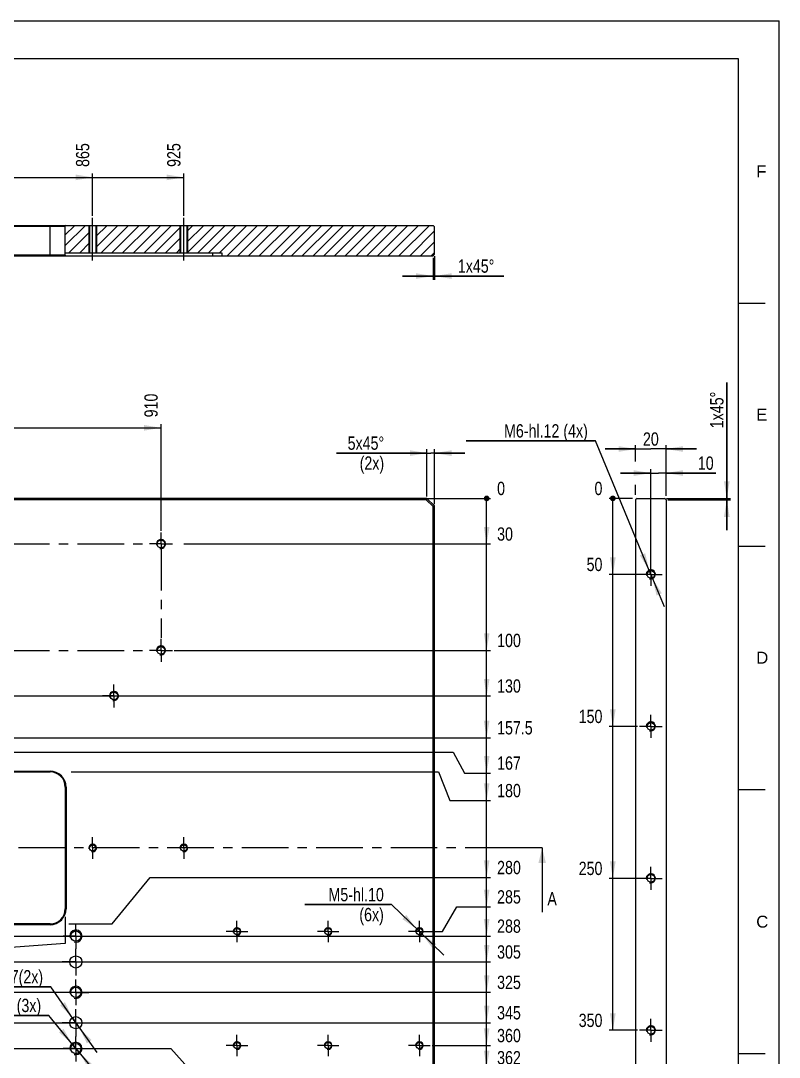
# Model space of a CAD drawing. Header units: millimetres. Extents: x 0 to 1931, y -333 to 836.
# Drawn here: x 394.3 to 594, y 147.2 to 420 of the extents above; entities that cross this region are included whole.
import ezdxf

# ---------------------------------------------------------------- set-up
doc = ezdxf.new("R2010")
doc.units = ezdxf.units.MM
doc.header["$LTSCALE"] = 32.67
doc.linetypes.add('CENTER', pattern=[0.6, 0.375, -0.075, 0.075, -0.075])
doc.layers.get('0').update_dxf_attribs({"linetype": 'CONTINUOUS'})
doc.layers.add('DEFAULT_1', color=7, linetype='CENTER')
doc.styles.get("Standard").update_dxf_attribs({"font": 'txt', "width": 0.8})
doc.styles.add('TEXTSTYLE_1', font='gdt', dxfattribs={"width": 0.8})
doc.styles.add('TEXTSTYLE_3', font='arial.ttf')
doc.dimstyles.new('DIMSTYLE_1', dxfattribs={"dimtxt": 3.5, "dimasz": 4.5, "dimexe": 1, "dimexo": 0.5, "dimgap": 0.875, "dimtad": 1, "dimlfac": 2.5, "dimdsep": 46, "dimtxsty": 'STANDARD', "dimblk": '_FILLED', "dimblk1": '_FILLED', "dimblk2": '_FILLED', "dimcen": 0.09, "dimazin": 2, "dimtp": 0.2, "dimtm": 0.2, "dimtfac": 1, "dimtofl": 0, "dimtmove": 0, "dimatfit": 3, "dimldrblk": '_FILLED', "dimfxl": 1, "dimtolj": 1, "dimarcsym": 0})
doc.dimstyles.new('DIMSTYLE_11', dxfattribs={"dimtxt": 3.5, "dimasz": 4.5, "dimexe": 1, "dimexo": 0.5, "dimtad": 1, "dimlfac": 2.5, "dimdsep": 46, "dimtxsty": 'STANDARD', "dimblk": '_FILLED', "dimblk1": '_FILLED', "dimblk2": '_FILLED', "dimcen": 0.09, "dimazin": 2, "dimtp": 0.1, "dimtm": 0.1, "dimtfac": 1, "dimtmove": 0, "dimatfit": 2, "dimldrblk": '_FILLED', "dimfxl": 1, "dimtolj": 1, "dimarcsym": 0})
doc.dimstyles.new('DIMSTYLE_13', dxfattribs={"dimtxt": 3.5, "dimasz": 4.5, "dimexe": 1, "dimexo": 0.5, "dimtad": 1, "dimlfac": 2.5, "dimdsep": 46, "dimtxsty": 'STANDARD', "dimblk": '_FILLED', "dimblk1": '_FILLED', "dimblk2": '_FILLED', "dimcen": 0.09, "dimazin": 2, "dimtp": 0.015, "dimtfac": 1, "dimtmove": 0, "dimatfit": 2, "dimldrblk": '_FILLED', "dimfxl": 1, "dimtolj": 1, "dimarcsym": 0})
doc.dimstyles.new('DIMSTYLE_14', dxfattribs={"dimtxt": 3.5, "dimasz": 4.5, "dimexe": 1, "dimexo": 0.5, "dimgap": 0.875, "dimtad": 0, "dimtih": 1, "dimtoh": 1, "dimlfac": 2.5, "dimdsep": 46, "dimtxsty": 'STANDARD', "dimblk": '_FILLED', "dimblk1": '_FILLED', "dimblk2": '_FILLED', "dimcen": 0.09, "dimazin": 2, "dimtp": 0.2, "dimtm": 0.2, "dimtfac": 1, "dimtofl": 0, "dimtmove": 0, "dimatfit": 3, "dimldrblk": '_FILLED', "dimfxl": 1, "dimtolj": 1, "dimarcsym": 0})
doc.dimstyles.new('DIMSTYLE_15', dxfattribs={"dimtxt": 3.5, "dimasz": 4.5, "dimexe": 1, "dimexo": 0.5, "dimgap": 0.875, "dimtad": 0, "dimtih": 1, "dimtoh": 1, "dimlfac": 2.5, "dimdsep": 46, "dimtxsty": 'STANDARD', "dimblk": '_FILLED', "dimblk1": '_FILLED', "dimblk2": '_FILLED', "dimcen": 0.09, "dimazin": 2, "dimtp": 0.1, "dimtm": 0.1, "dimtfac": 1, "dimtofl": 0, "dimtmove": 0, "dimatfit": 3, "dimldrblk": '_FILLED', "dimfxl": 1, "dimtolj": 1, "dimarcsym": 0})
doc.dimstyles.new('DIMSTYLE_4', dxfattribs={"dimtxt": 3.5, "dimasz": 4.5, "dimexe": 1, "dimexo": 0.5, "dimgap": 0.875, "dimtad": 0, "dimtih": 1, "dimtoh": 1, "dimlfac": 2.5, "dimdsep": 46, "dimtxsty": 'STANDARD', "dimblk": '_FILLED', "dimblk1": '_FILLED', "dimblk2": '_FILLED', "dimcen": 0.09, "dimazin": 2, "dimtp": 0.5, "dimtm": 0.5, "dimtfac": 1, "dimtofl": 0, "dimtmove": 0, "dimatfit": 3, "dimldrblk": '_FILLED', "dimfxl": 1, "dimtolj": 1, "dimarcsym": 0})
doc.dimstyles.new('DIMSTYLE_5', dxfattribs={"dimtxt": 3.5, "dimasz": 4.5, "dimexe": 1, "dimexo": 0.5, "dimgap": 0.875, "dimtad": 0, "dimtih": 1, "dimtoh": 1, "dimlfac": 2.5, "dimdsep": 46, "dimtxsty": 'STANDARD', "dimblk": '_FILLED', "dimblk1": '_FILLED', "dimblk2": '_FILLED', "dimcen": 0.09, "dimazin": 2, "dimtp": 0.8, "dimtm": 0.8, "dimtfac": 1, "dimtofl": 0, "dimtmove": 0, "dimatfit": 3, "dimldrblk": '_FILLED', "dimfxl": 1, "dimtolj": 1, "dimarcsym": 0})
doc.dimstyles.new('DIMSTYLE_6', dxfattribs={"dimtxt": 3.5, "dimasz": 4.5, "dimexe": 1, "dimexo": 0.5, "dimtad": 1, "dimlfac": 2.5, "dimdsep": 46, "dimtxsty": 'STANDARD', "dimblk": '_FILLED', "dimblk1": '_FILLED', "dimblk2": '_FILLED', "dimcen": 0.09, "dimazin": 2, "dimtp": 0.2, "dimtm": 0.2, "dimtfac": 1, "dimtmove": 0, "dimatfit": 2, "dimldrblk": '_FILLED', "dimfxl": 1, "dimtolj": 1, "dimarcsym": 0})
doc.dimstyles.new('DIMSTYLE_7', dxfattribs={"dimtxt": 3.5, "dimasz": 4.5, "dimexe": 1, "dimexo": 0.5, "dimgap": 0.875, "dimtad": 0, "dimtih": 1, "dimtoh": 1, "dimlfac": 2.5, "dimdsep": 46, "dimtxsty": 'STANDARD', "dimblk": '_FILLED', "dimblk1": '_FILLED', "dimblk2": '_FILLED', "dimcen": 0.09, "dimazin": 2, "dimtp": 0.3, "dimtm": 0.3, "dimtfac": 1, "dimtofl": 0, "dimtmove": 0, "dimatfit": 3, "dimldrblk": '_FILLED', "dimfxl": 1, "dimtolj": 1, "dimarcsym": 0})
doc.dimstyles.new('DIMSTYLE_8', dxfattribs={"dimtxt": 3.5, "dimasz": 4.5, "dimexe": 1, "dimexo": 0.5, "dimgap": 0.875, "dimtad": 1, "dimlfac": 2.5, "dimdsep": 46, "dimtxsty": 'STANDARD', "dimblk": '_FILLED', "dimblk1": '_FILLED', "dimblk2": '_FILLED', "dimcen": 0.09, "dimazin": 2, "dimtp": 0.1, "dimtm": 0.1, "dimtfac": 1, "dimtofl": 0, "dimtmove": 0, "dimatfit": 3, "dimldrblk": '_FILLED', "dimfxl": 1, "dimtolj": 1, "dimarcsym": 0})
doc.dimstyles.get("Standard").update_dxf_attribs({"dimtxt": 3.5, "dimasz": 4.5, "dimexe": 1, "dimexo": 0.5, "dimtad": 1, "dimdsep": 46, "dimtxsty": 'STANDARD', "dimblk": '_FILLED', "dimblk1": '_FILLED', "dimblk2": '_FILLED', "dimcen": 0.09, "dimazin": 2, "dimtol": 1, "dimtp": 0.01, "dimtm": 0.01, "dimtfac": 1, "dimtofl": 0, "dimtmove": 0, "dimatfit": 3, "dimldrblk": '_FILLED', "dimfxl": 1, "dimtolj": 1, "dimarcsym": 0})

# ---------------------------------------------------------------- blocks, each defined once
blk = doc.blocks.new('_FILLED')
at = {"color": 0, "linetype": 'BYBLOCK'}
blk.add_solid([(0, 0), (-1, 0.167), (-1, -0.167)], dxfattribs=at)
blk = doc.blocks.new('XSEC_FILLED')
at = {"color": 0, "linetype": 'BYBLOCK'}
blk.add_solid([(0, 0), (-1, 0.25), (-1, -0.25)], dxfattribs=at)
blk = doc.blocks.new('*D0')
at = {"color": 2, "linetype": 'CONTINUOUS'}
for p, q in [((556.2, 303.99), (556.2, 308.29)), ((564.2, 294.93), (564.2, 308.29)), ((556.2, 307.29), (548.2, 307.29)), ((548.2, 307.29), (560.2, 307.29)), ((572.2, 307.29), (560.2, 307.29)), ((564.2, 307.29), (572.2, 307.29)), ((556.2, 295.22), (556.2, 297.85))]:
    blk.add_line(p, q, dxfattribs=at)
at = {"color": 2, "linetype": 'CONTINUOUS', "xscale": 4.5, "yscale": 4.5, "zscale": 4.5}
blk.add_blockref('_FILLED', (556.2, 307.29), dxfattribs=at)
at = {"color": 2, "linetype": 'CONTINUOUS', "xscale": 4.5, "yscale": 4.5, "zscale": 4.5, "rotation": 180}
blk.add_blockref('_FILLED', (564.2, 307.29), dxfattribs=at)
at = {"color": 2, "linetype": 'CONTINUOUS', "insert": (560.2, 311.66), "char_height": 3.5, "width": 8.25, "attachment_point": 2, "line_spacing_factor": 0.9}
blk.add_mtext('20', dxfattribs=at)
blk = doc.blocks.new('*D3')
at = {"color": 2, "linetype": 'CONTINUOUS'}
for p, q in [((407.58, 222.29), (504.3, 222.29)), ((504.3, 222.29), (507.26, 214.75)), ((507.26, 214.75), (517.98, 214.75))]:
    blk.add_line(p, q, dxfattribs=at)
at = {"color": 2, "linetype": 'CONTINUOUS', "insert": (519.73, 219.13), "char_height": 3.5, "width": 11.25, "attachment_point": 1, "line_spacing_factor": 0.9}
blk.add_mtext('180', dxfattribs=at)
blk = doc.blocks.new('*D22')
at = {"color": 2, "linetype": 'CONTINUOUS'}
for p, q in [((560.2, 300.95), (552.2, 300.95)), ((552.2, 300.95), (562.2, 300.95)), ((560.2, 274.79), (560.2, 301.95)), ((577.32, 300.95), (562.2, 300.95)), ((564.2, 296.91), (564.2, 301.95)), ((564.2, 300.95), (577.32, 300.95))]:
    blk.add_line(p, q, dxfattribs=at)
at = {"color": 2, "linetype": 'CONTINUOUS', "xscale": 4.5, "yscale": 4.5, "zscale": 4.5}
blk.add_blockref('_FILLED', (560.2, 300.95), dxfattribs=at)
at = {"color": 2, "linetype": 'CONTINUOUS', "xscale": 4.5, "yscale": 4.5, "zscale": 4.5, "rotation": 180}
blk.add_blockref('_FILLED', (564.2, 300.95), dxfattribs=at)
at = {"color": 2, "linetype": 'CONTINUOUS', "insert": (572.57, 305.32), "char_height": 3.5, "width": 7.125, "attachment_point": 1, "line_spacing_factor": 0.9}
blk.add_mtext('10', dxfattribs=at)
blk = doc.blocks.new('*D23')
at = {"color": 2, "linetype": 'CONTINUOUS'}
blk.add_line((559.7, 274.29), (549.2, 274.29), dxfattribs=at)
at = {"color": 2, "linetype": 'CONTINUOUS', "insert": (547.45, 278.66), "char_height": 3.5, "width": 7.875, "attachment_point": 3, "line_spacing_factor": 0.9}
blk.add_mtext('50', dxfattribs=at)
blk = doc.blocks.new('*D24')
at = {"color": 2, "linetype": 'CONTINUOUS'}
for p, q in [((545.61, 309.43), (511.61, 309.43)), ((511.61, 309.43), (545.36, 309.43)), ((560.2, 274.29), (545.61, 309.43)), ((559.74, 275.4), (559.74, 275.4)), ((559.74, 275.4), (560.2, 274.29)), ((560.66, 273.18), (560.2, 274.29)), ((560.2, 274.29), (563.72, 265.79)), ((560.66, 273.18), (560.66, 273.18))]:
    blk.add_line(p, q, dxfattribs=at)
at = {"color": 2, "linetype": 'CONTINUOUS', "xscale": 4.5, "yscale": 4.5, "zscale": 4.5}
for p, rotation in [((559.74, 275.4), 292.5426787957), ((560.66, 273.18), 112.541627797)]:
    blk.add_blockref('_FILLED', p, dxfattribs=dict(at, rotation=rotation))
at = {"color": 2, "linetype": 'CONTINUOUS', "insert": (543.61, 313.81), "char_height": 3.5, "width": 45.375, "attachment_point": 3, "line_spacing_factor": 0.9}
blk.add_mtext('M6-hl.12 (4x)', dxfattribs=at)
blk = doc.blocks.new('*D29')
at = {"color": 2, "linetype": 'CONTINUOUS'}
blk.add_line((327.16, 231.29), (517.98, 231.29), dxfattribs=at)
at = {"color": 2, "linetype": 'CONTINUOUS', "insert": (519.73, 235.66), "char_height": 3.5, "width": 17.625, "attachment_point": 1, "line_spacing_factor": 0.9}
blk.add_mtext('157.5', dxfattribs=at)
blk = doc.blocks.new('*D32')
at = {"color": 2, "linetype": 'CONTINUOUS'}
for p, q in [((401.72, 158.21), (369.22, 158.21)), ((369.22, 158.21), (401.47, 158.21)), ((408.86, 149.49), (401.72, 158.21)), ((407.85, 150.73), (407.85, 150.73)), ((407.85, 150.73), (408.86, 149.49)), ((409.87, 148.25), (408.86, 149.49)), ((408.86, 149.49), (414.94, 142.06)), ((409.87, 148.25), (409.87, 148.25))]:
    blk.add_line(p, q, dxfattribs=at)
at = {"color": 2, "linetype": 'CONTINUOUS', "xscale": 4.5, "yscale": 4.5, "zscale": 4.5}
for p, rotation in [((407.85, 150.73), 309.2814982762), ((409.87, 148.25), 129.2814982762)]:
    blk.add_blockref('_FILLED', p, dxfattribs=dict(at, rotation=rotation))
at = {"color": 2, "linetype": 'CONTINUOUS', "insert": (399.72, 162.59), "char_height": 3.5, "width": 43.125, "attachment_point": 3, "line_spacing_factor": 0.9}
blk.add_mtext('M8-skrz (3x)', dxfattribs=at)
blk = doc.blocks.new('*D33')
at = {"color": 2, "linetype": 'CONTINUOUS'}
for p, q in [((402.22, 165.75), (374.55, 165.75)), ((374.55, 165.75), (401.97, 165.75)), ((408.86, 156.29), (402.22, 165.75)), ((407.94, 157.6), (407.94, 157.6)), ((407.94, 157.6), (408.86, 156.29)), ((409.78, 154.98), (408.86, 156.29)), ((408.86, 156.29), (414.37, 148.43)), ((409.78, 154.98), (409.78, 154.98))]:
    blk.add_line(p, q, dxfattribs=at)
at = {"color": 2, "linetype": 'CONTINUOUS', "xscale": 4.5, "yscale": 4.5, "zscale": 4.5}
for p, rotation in [((407.94, 157.6), 305.0382856888), ((409.78, 154.98), 125.0382856888)]:
    blk.add_blockref('_FILLED', p, dxfattribs=dict(at, rotation=rotation))
at = {"color": 2, "linetype": 'CONTINUOUS', "insert": (400.22, 170.13), "char_height": 3.5, "width": 35.875, "attachment_point": 3, "line_spacing_factor": 0.9, "style": 'TEXTSTYLE_1'}
blk.add_mtext('{\\fgdt;n}\\ftxt;8 H7(2x)', dxfattribs=at)
blk = doc.blocks.new('*D48')
at = {"color": 2, "linetype": 'CONTINUOUS'}
blk.add_line((437.31, 282.29), (517.98, 282.29), dxfattribs=at)
at = {"color": 2, "linetype": 'CONTINUOUS', "insert": (519.73, 286.66), "char_height": 3.5, "width": 7.875, "attachment_point": 1, "line_spacing_factor": 0.9}
blk.add_mtext('30', dxfattribs=at)
blk = doc.blocks.new('*D53')
at = {"color": 2, "linetype": 'CONTINUOUS'}
for p, q in [((505.33, 180.29), (509.12, 186.78)), ((509.12, 186.78), (517.98, 186.78)), ((499.76, 180.29), (505.33, 180.29))]:
    blk.add_line(p, q, dxfattribs=at)
at = {"color": 2, "linetype": 'CONTINUOUS', "insert": (519.73, 191.16), "char_height": 3.5, "width": 12, "attachment_point": 1, "line_spacing_factor": 0.9}
blk.add_mtext('285', dxfattribs=at)
blk = doc.blocks.new('*D54')
at = {"color": 2, "linetype": 'CONTINUOUS'}
for p, q in [((491.91, 187.38), (469.16, 187.38)), ((469.16, 187.38), (491.66, 187.38)), ((499.26, 180.29), (491.91, 187.38)), ((498.54, 180.98), (498.54, 180.98)), ((498.54, 180.98), (499.26, 180.29)), ((499.98, 179.59), (499.26, 180.29)), ((499.26, 180.29), (505.73, 174.04)), ((499.98, 179.59), (499.98, 179.59))]:
    blk.add_line(p, q, dxfattribs=at)
at = {"color": 2, "linetype": 'CONTINUOUS', "xscale": 4.5, "yscale": 4.5, "zscale": 4.5}
for p, rotation in [((498.54, 180.98), 316.0100507182), ((499.98, 179.59), 136.0100507182)]:
    blk.add_blockref('_FILLED', p, dxfattribs=dict(at, rotation=rotation))
at = {"color": 2, "linetype": 'CONTINUOUS', "insert": (489.91, 191.75), "char_height": 3.5, "width": 28.5, "attachment_point": 3, "line_spacing_factor": 0.9}
blk.add_mtext('M5-hl.10\\P(6x)', dxfattribs=at)
blk = doc.blocks.new('*D58')
at = {"color": 2, "linetype": 'CONTINUOUS'}
blk.add_line((262.56, 242.29), (517.98, 242.29), dxfattribs=at)
at = {"color": 2, "linetype": 'CONTINUOUS', "insert": (519.73, 246.66), "char_height": 3.5, "width": 10.875, "attachment_point": 1, "line_spacing_factor": 0.9}
blk.add_mtext('130', dxfattribs=at)
blk = doc.blocks.new('*D61')
at = {"color": 2, "linetype": 'CONTINUOUS'}
for p, q in [((501.26, 306.2), (477.42, 306.2)), ((477.42, 306.2), (502.26, 306.2)), ((501.26, 294.79), (501.26, 307.2)), ((511.26, 306.2), (502.26, 306.2)), ((503.26, 292.79), (503.26, 307.2)), ((503.26, 306.2), (511.26, 306.2))]:
    blk.add_line(p, q, dxfattribs=at)
at = {"color": 2, "linetype": 'CONTINUOUS', "xscale": 4.5, "yscale": 4.5, "zscale": 4.5}
blk.add_blockref('_FILLED', (501.26, 306.2), dxfattribs=at)
at = {"color": 2, "linetype": 'CONTINUOUS', "xscale": 4.5, "yscale": 4.5, "zscale": 4.5, "rotation": 180}
blk.add_blockref('_FILLED', (503.26, 306.2), dxfattribs=at)
at = {"color": 2, "linetype": 'CONTINUOUS', "insert": (490, 310.58), "char_height": 3.5, "width": 18.875, "attachment_point": 3, "line_spacing_factor": 0.9}
blk.add_mtext('5x45\\fgdt;{\\fgdt;~}\\P\\ftxt;(2x)', dxfattribs=at)
blk = doc.blocks.new('*D62')
at = {"color": 2, "linetype": 'CONTINUOUS'}
for p, q in [((580.19, 294.29), (580.19, 324.82)), ((580.19, 324.82), (580.19, 294.09)), ((564.3, 294.29), (581.19, 294.29)), ((564.7, 293.89), (581.19, 293.89)), ((580.19, 285.89), (580.19, 294.09)), ((580.19, 293.89), (580.19, 285.89))]:
    blk.add_line(p, q, dxfattribs=at)
at = {"color": 2, "linetype": 'CONTINUOUS', "xscale": 4.5, "yscale": 4.5, "zscale": 4.5}
for p, rotation in [((580.19, 294.29), 270), ((580.19, 293.89), 90)]:
    blk.add_blockref('_FILLED', p, dxfattribs=dict(at, rotation=rotation))
at = {"color": 2, "linetype": 'CONTINUOUS', "insert": (575.81, 312.74), "char_height": 3.5, "width": 18.125, "attachment_point": 1, "rotation": 90, "line_spacing_factor": 0.9}
blk.add_mtext('1x45\\fgdt;{\\fgdt;~}', dxfattribs=at)
blk = doc.blocks.new('*D63')
at = {"color": 2, "linetype": 'CONTINUOUS'}
for p, q in [((502.86, 357.64), (502.86, 351.8)), ((503.26, 358.04), (503.26, 351.8)), ((502.86, 352.8), (494.86, 352.8)), ((494.86, 352.8), (503.06, 352.8)), ((521.47, 352.8), (503.06, 352.8)), ((503.26, 352.8), (521.47, 352.8))]:
    blk.add_line(p, q, dxfattribs=at)
at = {"color": 2, "linetype": 'CONTINUOUS', "xscale": 4.5, "yscale": 4.5, "zscale": 4.5}
blk.add_blockref('_FILLED', (502.86, 352.8), dxfattribs=at)
at = {"color": 2, "linetype": 'CONTINUOUS', "xscale": 4.5, "yscale": 4.5, "zscale": 4.5, "rotation": 180}
blk.add_blockref('_FILLED', (503.26, 352.8), dxfattribs=at)
at = {"color": 2, "linetype": 'CONTINUOUS', "insert": (509.39, 357.18), "char_height": 3.5, "width": 18.125, "attachment_point": 1, "line_spacing_factor": 0.9}
blk.add_mtext('1x45\\fgdt;{\\fgdt;~}', dxfattribs=at)
blk = doc.blocks.new('*D65')
at = {"color": 2, "linetype": 'CONTINUOUS'}
blk.add_line((262.56, 138.29), (517.98, 138.29), dxfattribs=at)
at = {"color": 2, "linetype": 'CONTINUOUS', "insert": (519.73, 142.66), "char_height": 3.5, "width": 12, "attachment_point": 1, "line_spacing_factor": 0.9}
blk.add_mtext('390', dxfattribs=at)
blk = doc.blocks.new('*D77')
at = {"color": 2, "linetype": 'CONTINUOUS'}
blk.add_line((268.56, 179.09), (517.98, 179.09), dxfattribs=at)
at = {"color": 2, "linetype": 'CONTINUOUS', "insert": (519.73, 183.46), "char_height": 3.5, "width": 12.375, "attachment_point": 1, "line_spacing_factor": 0.9}
blk.add_mtext('288', dxfattribs=at)
blk = doc.blocks.new('*D78')
at = {"color": 2, "linetype": 'CONTINUOUS'}
blk.add_line((272.16, 172.29), (517.98, 172.29), dxfattribs=at)
at = {"color": 2, "linetype": 'CONTINUOUS', "insert": (519.73, 176.66), "char_height": 3.5, "width": 11.625, "attachment_point": 1, "line_spacing_factor": 0.9}
blk.add_mtext('305', dxfattribs=at)
blk = doc.blocks.new('*D79')
at = {"color": 2, "linetype": 'CONTINUOUS'}
blk.add_line((271.92, 164.29), (517.98, 164.29), dxfattribs=at)
at = {"color": 2, "linetype": 'CONTINUOUS', "insert": (519.73, 168.66), "char_height": 3.5, "width": 11.625, "attachment_point": 1, "line_spacing_factor": 0.9}
blk.add_mtext('325', dxfattribs=at)
blk = doc.blocks.new('*D80')
at = {"color": 2, "linetype": 'CONTINUOUS'}
blk.add_line((272.16, 156.29), (517.98, 156.29), dxfattribs=at)
at = {"color": 2, "linetype": 'CONTINUOUS', "insert": (519.73, 160.66), "char_height": 3.5, "width": 11.625, "attachment_point": 1, "line_spacing_factor": 0.9}
blk.add_mtext('345', dxfattribs=at)
blk = doc.blocks.new('*D81')
at = {"color": 2, "linetype": 'CONTINUOUS'}
for p, q in [((271.92, 149.49), (433.88, 149.49)), ((433.88, 149.49), (438.32, 144.47)), ((438.32, 144.47), (517.98, 144.47))]:
    blk.add_line(p, q, dxfattribs=at)
at = {"color": 2, "linetype": 'CONTINUOUS', "insert": (519.73, 148.84), "char_height": 3.5, "width": 12, "attachment_point": 1, "line_spacing_factor": 0.9}
blk.add_mtext('362', dxfattribs=at)
blk = doc.blocks.new('*D83')
at = {"color": 2, "linetype": 'CONTINUOUS'}
blk.add_line((431.26, 285.79), (431.26, 313.86), dxfattribs=at)
at = {"color": 2, "linetype": 'CONTINUOUS', "insert": (426.88, 315.61), "char_height": 3.5, "width": 11.25, "attachment_point": 1, "rotation": 90, "line_spacing_factor": 0.9}
blk.add_mtext('910', dxfattribs=at)
blk = doc.blocks.new('*D84')
at = {"color": 2, "linetype": 'CONTINUOUS'}
blk.add_line((434.76, 254.29), (517.98, 254.29), dxfattribs=at)
at = {"color": 2, "linetype": 'CONTINUOUS', "insert": (519.73, 258.66), "char_height": 3.5, "width": 11.25, "attachment_point": 1, "line_spacing_factor": 0.9}
blk.add_mtext('100', dxfattribs=at)
blk = doc.blocks.new('*D85')
at = {"color": 2, "linetype": 'CONTINUOUS'}
for p, q in [((406.06, 184.16), (406.06, 177.12)), ((406.06, 177.12), (365.44, 174.08)), ((365.44, 174.08), (365.44, 125.06))]:
    blk.add_line(p, q, dxfattribs=at)
at = {"color": 2, "linetype": 'CONTINUOUS', "insert": (361.06, 123.31), "char_height": 3.5, "width": 12.375, "attachment_point": 3, "rotation": 90, "line_spacing_factor": 0.9}
blk.add_mtext('847', dxfattribs=at)
blk = doc.blocks.new('*D89')
at = {"color": 2, "linetype": 'CONTINUOUS'}
blk.add_line((502.6, 150.29), (517.98, 150.29), dxfattribs=at)
at = {"color": 2, "linetype": 'CONTINUOUS', "insert": (519.73, 154.66), "char_height": 3.5, "width": 12, "attachment_point": 1, "line_spacing_factor": 0.9}
blk.add_mtext('360', dxfattribs=at)
blk = doc.blocks.new('*D90')
at = {"color": 2, "linetype": 'CONTINUOUS'}
for p, q in [((418.4, 182.29), (428.39, 194.5)), ((428.39, 194.5), (517.98, 194.5)), ((407, 182.29), (418.4, 182.29))]:
    blk.add_line(p, q, dxfattribs=at)
at = {"color": 2, "linetype": 'CONTINUOUS', "insert": (519.73, 198.88), "char_height": 3.5, "width": 12.375, "attachment_point": 1, "line_spacing_factor": 0.9}
blk.add_mtext('280', dxfattribs=at)
blk = doc.blocks.new('*D91')
at = {"color": 2, "linetype": 'CONTINUOUS'}
blk.add_line((290.56, 294.29), (517.98, 294.29), dxfattribs=at)
at = {"color": 2, "linetype": 'CONTINUOUS', "insert": (519.73, 298.66), "char_height": 3.5, "width": 4.125, "attachment_point": 1, "line_spacing_factor": 0.9}
blk.add_mtext('0', dxfattribs=at)
blk = doc.blocks.new('*D113')
at = {"color": 2, "linetype": 'CONTINUOUS'}
blk.add_line((413.26, 368.64), (413.26, 379.77), dxfattribs=at)
at = {"color": 2, "linetype": 'CONTINUOUS', "insert": (408.88, 381.52), "char_height": 3.5, "width": 12, "attachment_point": 1, "rotation": 90, "line_spacing_factor": 0.9}
blk.add_mtext('865', dxfattribs=at)
blk = doc.blocks.new('*D114')
at = {"color": 2, "linetype": 'CONTINUOUS'}
blk.add_line((437.26, 368.64), (437.26, 379.77), dxfattribs=at)
at = {"color": 2, "linetype": 'CONTINUOUS', "insert": (432.88, 381.52), "char_height": 3.5, "width": 12, "attachment_point": 1, "rotation": 90, "line_spacing_factor": 0.9}
blk.add_mtext('925', dxfattribs=at)
blk = doc.blocks.new('*D126')
at = {"color": 2, "linetype": 'CONTINUOUS'}
for p, q in [((335.76, 227.49), (508.15, 227.49)), ((508.15, 227.49), (511.11, 222.01)), ((511.11, 222.01), (517.98, 222.01))]:
    blk.add_line(p, q, dxfattribs=at)
at = {"color": 2, "linetype": 'CONTINUOUS', "insert": (519.73, 226.38), "char_height": 3.5, "width": 11.25, "attachment_point": 1, "line_spacing_factor": 0.9}
blk.add_mtext('167', dxfattribs=at)
blk = doc.blocks.new('*D133')
at = {"color": 2, "linetype": 'CONTINUOUS'}
blk.add_line((556.7, 234.29), (549.2, 234.29), dxfattribs=at)
at = {"color": 2, "linetype": 'CONTINUOUS', "insert": (547.45, 238.66), "char_height": 3.5, "width": 10.875, "attachment_point": 3, "line_spacing_factor": 0.9}
blk.add_mtext('150', dxfattribs=at)
blk = doc.blocks.new('*D134')
at = {"color": 2, "linetype": 'CONTINUOUS'}
blk.add_line((559.7, 194.29), (549.2, 194.29), dxfattribs=at)
at = {"color": 2, "linetype": 'CONTINUOUS', "insert": (547.45, 198.66), "char_height": 3.5, "width": 12, "attachment_point": 3, "line_spacing_factor": 0.9}
blk.add_mtext('250', dxfattribs=at)
blk = doc.blocks.new('*D135')
at = {"color": 2, "linetype": 'CONTINUOUS'}
blk.add_line((556.7, 154.29), (549.2, 154.29), dxfattribs=at)
at = {"color": 2, "linetype": 'CONTINUOUS', "insert": (547.45, 158.66), "char_height": 3.5, "width": 11.625, "attachment_point": 3, "line_spacing_factor": 0.9}
blk.add_mtext('350', dxfattribs=at)
blk = doc.blocks.new('*D136')
at = {"color": 2, "linetype": 'CONTINUOUS'}
blk.add_line((555.4, 294.29), (549.2, 294.29), dxfattribs=at)
at = {"color": 2, "linetype": 'CONTINUOUS', "insert": (547.45, 298.66), "char_height": 3.5, "width": 4.125, "attachment_point": 3, "line_spacing_factor": 0.9}
blk.add_mtext('0', dxfattribs=at)

msp = doc.modelspace()

# ---------------------------------------------------------------- hatches: boundary and pattern name
at = {"linetype": 'CONTINUOUS'}
h = msp.add_hatch(dxfattribs=at)
h.set_pattern_fill('A', color=2, scale=2, angle=45, style=0, pattern_type=0)
h.set_pattern_definition([(45, (0, 0), (-1.4142136, 1.4142136), [])])
edge = h.paths.add_edge_path()
edge.add_line((67.2586, 358.1389), (130.4186, 358.1389))
edge.add_line((67.2586, 358.1389), (67.2586, 366.1389))
edge.add_line((67.2586, 366.1389), (121.2586, 366.1389))
edge.add_line((121.2586, 365.3389), (121.2586, 366.1389))
edge.add_line((121.2586, 365.3389), (130.4186, 365.3389))
edge.add_line((130.4186, 358.1389), (130.4186, 365.3389))
edge = h.paths.add_edge_path()
edge.add_line((132.0986, 358.1389), (154.4186, 358.1389))
edge.add_line((132.0986, 358.1389), (132.0986, 365.3389))
edge.add_line((132.0986, 365.3389), (154.4186, 365.3389))
edge.add_line((154.4186, 358.1389), (154.4186, 365.3389))
edge = h.paths.add_edge_path()
edge.add_line((156.0986, 358.1389), (163.2586, 358.1389))
edge.add_line((156.0986, 358.1389), (156.0986, 365.3389))
edge.add_line((156.0986, 365.3389), (172.4186, 365.3389))
edge.add_line((172.4186, 365.3389), (172.4186, 358.9389))
edge.add_line((163.2586, 358.9389), (172.4186, 358.9389))
edge.add_line((163.2586, 358.9389), (163.2586, 358.1389))
edge = h.paths.add_edge_path()
edge.add_line((447.2586, 358.1389), (502.8586, 358.1389))
edge.add_line((447.2586, 358.9389), (447.2586, 358.1389))
edge.add_line((438.0986, 358.9389), (447.2586, 358.9389))
edge.add_line((438.0986, 366.1389), (438.0986, 358.9389))
edge.add_line((438.0986, 366.1389), (502.8586, 366.1389))
edge.add_line((502.8586, 366.1389), (503.2586, 365.7389))
edge.add_line((503.2586, 358.5389), (503.2586, 365.7389))
edge.add_line((502.8586, 358.1389), (503.2586, 358.5389))
edge = h.paths.add_edge_path()
edge.add_line((406.2586, 366.1389), (412.4186, 366.1389))
edge.add_line((412.4186, 366.1389), (412.4186, 358.9389))
edge.add_line((406.0586, 358.9389), (412.4186, 358.9389))
edge.add_line((406.0586, 358.9389), (406.0586, 365.9389))
edge.add_line((406.2586, 366.1389), (406.0586, 365.9389))
edge = h.paths.add_edge_path()
edge.add_line((414.0986, 366.1389), (436.4186, 366.1389))
edge.add_line((436.4186, 366.1389), (436.4186, 358.9389))
edge.add_line((414.0986, 358.9389), (436.4186, 358.9389))
edge.add_line((414.0986, 366.1389), (414.0986, 358.9389))
edge = h.paths.add_edge_path()
edge.add_line((290.0586, 358.9389), (290.0586, 365.3389))
edge.add_line((276.0986, 358.9389), (290.0586, 358.9389))
edge.add_line((276.0986, 358.9389), (276.0986, 365.3389))
edge.add_line((276.0986, 365.3389), (290.0586, 365.3389))
edge = h.paths.add_edge_path()
edge.add_line((174.0986, 365.3389), (178.4186, 365.3389))
edge.add_line((178.4186, 358.9389), (178.4186, 365.3389))
edge.add_line((174.0986, 358.9389), (178.4186, 358.9389))
edge.add_line((174.0986, 365.3389), (174.0986, 358.9389))
edge = h.paths.add_edge_path()
edge.add_line((180.0986, 365.3389), (196.4186, 365.3389))
edge.add_line((196.4186, 365.3389), (196.4186, 358.9389))
edge.add_line((180.0986, 358.9389), (196.4186, 358.9389))
edge.add_line((180.0986, 358.9389), (180.0986, 365.3389))
edge = h.paths.add_edge_path()
edge.add_line((198.0986, 365.3389), (202.4186, 365.3389))
edge.add_line((202.4186, 358.9389), (202.4186, 365.3389))
edge.add_line((198.0986, 358.9389), (202.4186, 358.9389))
edge.add_line((198.0986, 365.3389), (198.0986, 358.9389))
edge = h.paths.add_edge_path()
edge.add_line((204.0986, 365.3389), (220.4186, 365.3389))
edge.add_line((220.4186, 365.3389), (220.4186, 358.9389))
edge.add_line((204.0986, 358.9389), (220.4186, 358.9389))
edge.add_line((204.0986, 358.9389), (204.0986, 365.3389))
edge = h.paths.add_edge_path()
edge.add_line((222.0986, 365.3389), (226.4186, 365.3389))
edge.add_line((226.4186, 358.9389), (226.4186, 365.3389))
edge.add_line((222.0986, 358.9389), (226.4186, 358.9389))
edge.add_line((222.0986, 365.3389), (222.0986, 358.9389))
edge = h.paths.add_edge_path()
edge.add_line((228.0986, 365.3389), (244.4186, 365.3389))
edge.add_line((244.4186, 365.3389), (244.4186, 358.9389))
edge.add_line((228.0986, 358.9389), (244.4186, 358.9389))
edge.add_line((228.0986, 358.9389), (228.0986, 365.3389))
edge = h.paths.add_edge_path()
edge.add_line((246.0986, 365.3389), (250.4186, 365.3389))
edge.add_line((250.4186, 358.9389), (250.4186, 365.3389))
edge.add_line((246.0986, 358.9389), (250.4186, 358.9389))
edge.add_line((246.0986, 365.3389), (246.0986, 358.9389))
edge = h.paths.add_edge_path()
edge.add_line((252.0986, 365.3389), (268.4186, 365.3389))
edge.add_line((268.4186, 365.3389), (268.4186, 358.9389))
edge.add_line((252.0986, 358.9389), (268.4186, 358.9389))
edge.add_line((252.0986, 358.9389), (252.0986, 365.3389))
edge = h.paths.add_edge_path()
edge.add_line((270.0986, 365.3389), (274.4186, 365.3389))
edge.add_line((274.4186, 358.9389), (274.4186, 365.3389))
edge.add_line((270.0986, 358.9389), (274.4186, 358.9389))
edge.add_line((270.0986, 365.3389), (270.0986, 358.9389))

# ---------------------------------------------------------------- linework, layer by layer
at = {"color": 7, "linetype": 'CONTINUOUS'}
for p, q in [((0, 420), (594, 420)), ((594, 0), (594, 420)), ((8.7839, 410.0844), (583.2088, 410.0844)), ((583.2088, 410.0844), (583.209, 9.2343)), ((67.2586, 366.1389), (502.8586, 366.1389)), ((290.0586, 365.9389), (406.0586, 365.9389)), ((406.2586, 366.1389), (406.0586, 365.9389)), ((406.0586, 358.3389), (406.0586, 365.9389)), ((412.4186, 366.1389), (412.4186, 358.9389)), ((414.0986, 366.1389), (414.0986, 358.9389)), ((436.4186, 366.1389), (436.4186, 358.9389)), ((438.0986, 366.1389), (438.0986, 358.9389)), ((502.8586, 366.1389), (503.2586, 365.7389)), ((503.2586, 358.5389), (503.2586, 365.7389)), ((67.2586, 358.1389), (502.8586, 358.1389)), ((406.0586, 358.3389), (290.0586, 358.3389)), ((406.0586, 358.9389), (447.2586, 358.9389)), ((406.0586, 358.3389), (406.2586, 358.1389)), ((447.2586, 358.9389), (447.2586, 358.1389)), ((502.8586, 358.1389), (503.2586, 358.5389)), ((501.2586, 294.2867), (67.2586, 294.2867)), ((501.0929, 293.8867), (67.2586, 293.8867)), ((501.2586, 294.2867), (501.0929, 293.8867)), ((502.8586, 292.1211), (501.0929, 293.8867)), ((503.2586, 292.2867), (501.2586, 294.2867)), ((503.2586, 292.2867), (502.8586, 292.1211)), ((502.8586, 136.4524), (502.8586, 292.1211)), ((503.2586, 136.2867), (503.2586, 292.2867)), ((556.5953, 294.2867), (556.1953, 293.8867)), ((556.1953, 293.8867), (556.1953, 134.6867)), ((556.5953, 294.2867), (563.7953, 294.2867)), ((564.1953, 293.8867), (563.7953, 294.2867)), ((564.1953, 293.8867), (564.1953, 134.6867)), ((294.0586, 222.4867), (402.0586, 222.4867)), ((294.0586, 222.2867), (402.0586, 222.2867)), ((406.0586, 218.2867), (406.0586, 186.2867)), ((406.2586, 218.2867), (406.2586, 186.2867)), ((402.0586, 182.2867), (294.0586, 182.2867)), ((402.0586, 182.0867), (294.0586, 182.0867)), ((583.203, 148.2094), (590.318, 148.2094))]:
    msp.add_line(p, q, dxfattribs=at)
at = {"color": 2, "linetype": 'CONTINUOUS'}
for p, q in [((67.2586, 378.7696), (437.2586, 378.7696)), ((412.2586, 366.1389), (412.2586, 358.9389)), ((414.2586, 366.1389), (414.2586, 358.9389)), ((436.2586, 366.1389), (436.2586, 358.9389)), ((438.2586, 366.1389), (438.2586, 358.9389)), ((590.3208, 345.6216), (583.2088, 345.6216)), ((67.2586, 312.8593), (431.2586, 312.8593)), ((516.9761, 138.2867), (516.9761, 294.2867)), ((550.1953, 154.2867), (550.1953, 294.2867)), ((590.3208, 281.6216), (583.2088, 281.6216)), ((590.3208, 217.6216), (583.2088, 217.6216))]:
    msp.add_line(p, q, dxfattribs=at)
at = {"color": 9, "linetype": 'CONTINUOUS'}
for p, q in [((402.0586, 358.1389), (402.0586, 366.1389)), ((444.8586, 358.1389), (444.8586, 358.9389)), ((402.0586, 222.4867), (402.0586, 222.2867)), ((406.2586, 218.2867), (406.0586, 218.2867)), ((406.2586, 186.2867), (406.0586, 186.2867)), ((402.0586, 182.0867), (402.0586, 182.2867))]:
    msp.add_line(p, q, dxfattribs=at)
at = {"color": 9, "linetype": 'CENTER'}
msp.add_line((523.5817, 202.2867), (47.2975, 202.2867), dxfattribs=at)
at = {"color": 7, "linetype": 'CENTER'}
msp.add_line((531.5817, 202.2867), (523.5817, 202.2867), dxfattribs=at)
at = {"color": 2, "linetype": 'CONTINUOUS', "const_width": 0.75}
for points in [[(516.6011, 294.2867, 1), (517.3511, 294.2867, 1)], [(516.6011, 294.2867, 1), (517.3511, 294.2867, 1)], [(516.6011, 294.2867, 1), (517.3511, 294.2867, 1)], [(516.6011, 294.2867, 1), (517.3511, 294.2867, 1)], [(516.6011, 294.2867, 1), (517.3511, 294.2867, 1)], [(516.6011, 294.2867, 1), (517.3511, 294.2867, 1)], [(516.6011, 294.2867, 1), (517.3511, 294.2867, 1)], [(516.6011, 294.2867, 1), (517.3511, 294.2867, 1)], [(516.6011, 294.2867, 1), (517.3511, 294.2867, 1)], [(516.6011, 294.2867, 1), (517.3511, 294.2867, 1)], [(516.6011, 294.2867, 1), (517.3511, 294.2867, 1)], [(516.6011, 294.2867, 1), (517.3511, 294.2867, 1)], [(516.6011, 294.2867, 1), (517.3511, 294.2867, 1)], [(516.6011, 294.2867, 1), (517.3511, 294.2867, 1)], [(516.6011, 294.2867, 1), (517.3511, 294.2867, 1)], [(549.8203, 294.2867, 1), (550.5703, 294.2867, 1)], [(549.8203, 294.2867, 1), (550.5703, 294.2867, 1)], [(549.8203, 294.2867, 1), (550.5703, 294.2867, 1)], [(549.8203, 294.2867, 1), (550.5703, 294.2867, 1)]]:
    msp.add_lwpolyline(points, format="xyb", close=True, dxfattribs=at)
at = {"color": 7, "linetype": 'CONTINUOUS'}
for centre, radius in [((431.2586, 282.2867), 1), ((560.1953, 274.2867), 1), ((431.2586, 254.2867), 1), ((418.8586, 242.2867), 1), ((560.1953, 234.2867), 1), ((413.2586, 202.2867), 0.84), ((437.2586, 202.2867), 0.84), ((560.1953, 194.2867), 1), ((408.8586, 179.0867), 1.36), ((451.2586, 180.2867), 0.84), ((475.2586, 180.2867), 0.84), ((499.2586, 180.2867), 0.84), ((408.8586, 172.2867), 1.6), ((408.8586, 164.2867), 1.36), ((408.8586, 156.2867), 1.6), ((560.1953, 154.2867), 1), ((408.8586, 149.4867), 1.36), ((451.2586, 150.2867), 0.84), ((475.2586, 150.2867), 0.84), ((499.2586, 150.2867), 0.84)]:
    msp.add_circle(centre, radius, dxfattribs=at)
at = {"color": 2, "linetype": 'CONTINUOUS'}
for centre, radius in [((431.2586, 282.2867), 1.2), ((560.1953, 274.2867), 1.2), ((431.2586, 254.2867), 1.2), ((418.8586, 242.2867), 1.2), ((560.1953, 234.2867), 1.2), ((413.2586, 202.2867), 1), ((437.2586, 202.2867), 1), ((560.1953, 194.2867), 1.2), ((408.8586, 179.0867), 1.6), ((451.2586, 180.2867), 1), ((475.2586, 180.2867), 1), ((499.2586, 180.2867), 1), ((408.8586, 164.2867), 1.6), ((560.1953, 154.2867), 1.2), ((408.8586, 149.4867), 1.6), ((451.2586, 150.2867), 1), ((475.2586, 150.2867), 1), ((499.2586, 150.2867), 1)]:
    msp.add_arc(centre, radius, 255, 195, dxfattribs=at)
at = {"color": 7, "linetype": 'CONTINUOUS'}
for centre, radius, start, end in [((402.0586, 218.2867), 4.2, 0, 90), ((402.0586, 218.2867), 4, 0, 90), ((402.0586, 186.2867), 4.2, 270, 360), ((402.0586, 186.2867), 4, 270, 360)]:
    msp.add_arc(centre, radius, start, end, dxfattribs=at)
at = {"color": 2, "linetype": 'CONTINUOUS'}
for points in [[(413.2586, 378.7696), (408.7586, 378.0196), (408.7586, 379.5196)], [(437.2586, 378.7696), (432.7586, 378.0196), (432.7586, 379.5196)], [(431.2586, 312.8593), (426.7586, 312.1093), (426.7586, 313.6093)], [(516.9761, 282.2867), (516.2261, 286.7867), (517.7261, 286.7867)], [(550.1953, 274.2867), (549.4453, 278.7867), (550.9453, 278.7867)], [(516.9761, 254.2867), (516.2261, 258.7867), (517.7261, 258.7867)], [(516.9761, 242.2867), (516.2261, 246.7867), (517.7261, 246.7867)], [(550.1953, 234.2867), (549.4453, 238.7867), (550.9453, 238.7867)], [(516.9761, 231.2867), (516.2261, 235.7867), (517.7261, 235.7867)], [(516.9761, 222.0078), (516.2261, 226.5078), (517.7261, 226.5078)], [(516.9761, 214.7535), (516.2261, 219.2535), (517.7261, 219.2535)], [(516.9761, 194.5024), (516.2261, 199.0024), (517.7261, 199.0024)], [(550.1953, 194.2867), (549.4453, 198.7867), (550.9453, 198.7867)], [(516.9761, 186.7817), (516.2261, 191.2817), (517.7261, 191.2817)], [(516.9761, 179.0867), (516.2261, 183.5867), (517.7261, 183.5867)], [(516.9761, 172.2867), (516.2261, 176.7867), (517.7261, 176.7867)], [(516.9761, 164.2867), (516.2261, 168.7867), (517.7261, 168.7867)], [(516.9761, 156.2867), (516.2261, 160.7867), (517.7261, 160.7867)], [(550.1953, 154.2867), (549.4453, 158.7867), (550.9453, 158.7867)], [(516.9761, 150.2867), (516.2261, 154.7867), (517.7261, 154.7867)], [(516.9761, 144.4661), (516.2261, 148.9661), (517.7261, 148.9661)]]:
    msp.add_solid(points, dxfattribs=at)
at = {"layer": 'DEFAULT_1', "color": 7, "linetype": 'CENTER'}
for p, q in [((413.2586, 356.9389), (413.2586, 368.1389)), ((437.2586, 356.9389), (437.2586, 368.1389)), ((431.2586, 282.2867), (431.2586, 285.2867)), ((311.2586, 282.2867), (427.2583, 282.2867)), ((431.2586, 282.2867), (428.2586, 282.2867)), ((431.2586, 282.2867), (434.2586, 282.2867)), ((431.2586, 282.2867), (431.2586, 257.6039)), ((560.1953, 274.2867), (560.1953, 277.2867)), ((560.1953, 274.2867), (557.1953, 274.2867)), ((560.1953, 274.2867), (560.1953, 271.2867)), ((560.1953, 274.2867), (563.1953, 274.2867)), ((431.2586, 254.2867), (431.2586, 257.2867)), ((311.2586, 254.2867), (427.8242, 254.2867)), ((431.2586, 254.2867), (428.2586, 254.2867)), ((431.2586, 254.2867), (434.2586, 254.2867)), ((431.2586, 254.2867), (431.2586, 251.2867)), ((418.8586, 242.2867), (418.8586, 245.2867)), ((418.8586, 242.2867), (415.8586, 242.2867)), ((418.8586, 242.2867), (421.8586, 242.2867)), ((418.8586, 242.2867), (418.8586, 239.2867)), ((560.1953, 234.2867), (560.1953, 237.2867)), ((560.1953, 234.2867), (557.1953, 234.2867)), ((560.1953, 234.2867), (560.1953, 231.2867)), ((560.1953, 234.2867), (563.1953, 234.2867)), ((413.2586, 202.2867), (413.2586, 205.1267)), ((437.2586, 202.2867), (437.2586, 205.1267)), ((413.2586, 202.2867), (413.2586, 199.4467)), ((437.2586, 202.2867), (437.2586, 199.4467)), ((560.1953, 194.2867), (560.1953, 197.2867)), ((560.1953, 194.2867), (557.1953, 194.2867)), ((560.1953, 194.2867), (563.1953, 194.2867)), ((560.1953, 194.2867), (560.1953, 191.2867)), ((451.2586, 180.2867), (451.2586, 183.1267)), ((475.2586, 180.2867), (475.2586, 183.1267)), ((499.2586, 180.2867), (499.2586, 183.1267)), ((408.8586, 179.0867), (408.8586, 182.4467)), ((451.2586, 180.2867), (448.4186, 180.2867)), ((451.2586, 180.2867), (454.0986, 180.2867)), ((451.2586, 180.2867), (451.2586, 177.4467)), ((475.2586, 180.2867), (472.4186, 180.2867)), ((475.2586, 180.2867), (478.0986, 180.2867)), ((475.2586, 180.2867), (475.2586, 177.4467)), ((499.2586, 180.2867), (496.4186, 180.2867)), ((499.2586, 180.2867), (502.0986, 180.2867)), ((499.2586, 180.2867), (499.2586, 177.4467)), ((408.8586, 179.0867), (405.4986, 179.0867)), ((408.8586, 179.0867), (412.2186, 179.0867)), ((408.8586, 179.0867), (408.8586, 175.7267)), ((408.8586, 172.2867), (408.8586, 175.7267)), ((408.8586, 172.2867), (405.2586, 172.2867)), ((408.8586, 172.2867), (412.4586, 172.2867)), ((408.8586, 172.2867), (408.8586, 168.6867)), ((408.8586, 164.2867), (408.8586, 167.6467)), ((408.8586, 164.2867), (405.4986, 164.2867)), ((408.8586, 164.2867), (412.2186, 164.2867)), ((408.8586, 164.2867), (408.8586, 160.9267)), ((408.8586, 156.2867), (408.8586, 159.8867)), ((408.8586, 156.2867), (405.2586, 156.2867)), ((408.8586, 156.2867), (412.4586, 156.2867)), ((408.8586, 156.2867), (408.8586, 152.6867)), ((560.1953, 154.2867), (560.1953, 157.2867)), ((451.2586, 150.2867), (451.2586, 153.1267)), ((475.2586, 150.2867), (475.2586, 153.1267)), ((499.2586, 150.2867), (499.2586, 153.1267)), ((560.1953, 154.2867), (557.1953, 154.2867)), ((560.1953, 154.2867), (563.1953, 154.2867)), ((560.1953, 154.2867), (560.1953, 151.2867)), ((408.8586, 149.4867), (408.8586, 152.6867)), ((451.2586, 150.2867), (448.4186, 150.2867)), ((451.2586, 150.2867), (454.0986, 150.2867)), ((451.2586, 150.2867), (451.2586, 147.4467)), ((475.2586, 150.2867), (472.4186, 150.2867)), ((475.2586, 150.2867), (478.0986, 150.2867)), ((475.2586, 150.2867), (475.2586, 147.4467)), ((499.2586, 150.2867), (496.4186, 150.2867)), ((499.2586, 150.2867), (502.0986, 150.2867)), ((499.2586, 150.2867), (499.2586, 147.4467)), ((408.8586, 149.4867), (405.4986, 149.4867)), ((408.8586, 149.4867), (412.2186, 149.4867)), ((408.8586, 149.4867), (408.8586, 146.1267))]:
    msp.add_line(p, q, dxfattribs=at)

# ---------------------------------------------------------------- texts
at = {"color": 2, "linetype": 'CONTINUOUS', "attachment_point": 1, "line_spacing_factor": 0.9, "style": 'TEXTSTYLE_3'}
for s, insert, char_height, width in [('F', (587.9353, 381.9255), 3.1452, 2.677474), ('E', (587.9353, 317.9255), 3.1452, 2.923006), ('\\Q-0.018985;D', (587.9353, 253.9255), 3.145155, 3.168539), ('\\Q-0.018985;C', (587.9352, 184.463), 3.145155, 3.168539)]:
    msp.add_mtext(s, dxfattribs=dict(at, insert=insert, char_height=char_height, width=width))
at = {"color": 7, "linetype": 'CONTINUOUS', "insert": (532.9567, 190.6535), "char_height": 3.5, "width": 4.5, "attachment_point": 1, "line_spacing_factor": 0.9}
msp.add_mtext('A', dxfattribs=at)

# ---------------------------------------------------------------- dimensions: what is measured, and where the dimension line sits
at = {"color": 2, "linetype": 'CONTINUOUS'}
for feature_location, offset, dtype, origin, dimstyle, picture, middle in [((413.2586, 368.6389), (0, 11.1307), 1, (67.2586, 368.1389), 'DIMSTYLE_5', '*D113', (410.6336, 385.0195)), ((437.2586, 368.6389), (0, 11.1307), 1, (67.2586, 368.1389), 'DIMSTYLE_5', '*D114', (434.6336, 385.0196)), ((431.2586, 285.7867), (0, 28.0726), 1, (67.2586, 293.8867), 'DIMSTYLE_5', '*D83', (428.6336, 318.8593)), ((290.5585547921, 294.2867453596), (227.4174999696, 0), 0, (290.0585547921, 294.2867453596), 'DIMSTYLE_15', '*D91', (520.6010652466, 296.9117459106)), ((555.4019706688, 294.2867453596), (-6.2066733727, 0), 0, (560.1952972961, 294.2867453596), 'DIMSTYLE_15', '*D136', (545.5702924805, 296.9117459106)), ((262.5586, 138.2867), (255.4175, 0), 0, (67.2586, 294.2867), 'DIMSTYLE_4', '*D65', (523.2261, 140.9117)), ((262.5586, 242.2867), (255.4175, 0), 0, (262.0586, 294.2867), 'DIMSTYLE_4', '*D58', (522.8511, 244.9117)), ((268.5586, 179.0867), (249.4175, 0), 0, (501.2586, 294.2867), 'DIMSTYLE_4', '*D77', (523.3511, 181.7117)), ((271.9186, 164.2867), (246.0575, 0), 0, (501.2586, 294.2867), 'DIMSTYLE_4', '*D79', (523.1011, 166.9117)), ((271.9186, 149.4867), (246.0575, -5.0207), 0, (501.2586, 294.2867), 'DIMSTYLE_4', '*D81', (523.2261, 147.0911)), ((272.1586, 172.2867), (245.8175, 0), 0, (501.2586, 294.2867), 'DIMSTYLE_4', '*D78', (523.1011, 174.9117)), ((272.1586, 156.2867), (245.8175, 0), 0, (501.2586, 294.2867), 'DIMSTYLE_4', '*D80', (523.1011, 158.9117)), ((407.576, 222.2867), (110.4001, -7.5333), 0, (290.0586, 294.2867), 'DIMSTYLE_4', '*D3', (522.9761, 217.3785)), ((437.3056, 282.2867), (80.6704, 0), 0, (311.2586, 294.2867), 'DIMSTYLE_14', '*D48', (521.8511, 284.9117)), ((327.1586, 231.2867), (190.8175, 0), 0, (326.6586, 294.2867), 'DIMSTYLE_4', '*D29', (525.1011, 233.9117)), ((335.7586, 227.4867), (182.2175, -5.479), 0, (501.2586, 294.2867), 'DIMSTYLE_4', '*D126', (522.9761, 224.6328)), ((407, 182.2867), (110.9761, 12.2156), 0, (501.2586, 294.2867), 'DIMSTYLE_4', '*D90', (523.3511, 197.1274)), ((434.7586, 254.2867), (83.2175, 0), 0, (501.2586, 294.2867), 'DIMSTYLE_7', '*D84', (522.9761, 256.9117)), ((499.7586, 180.2867), (18.2175, 6.495), 0, (499.2586, 294.2867), 'DIMSTYLE_4', '*D53', (523.2261, 189.4067)), ((502.5986, 150.2867), (15.3775, 0), 0, (501.2586, 294.2867), 'DIMSTYLE_4', '*D89', (523.2261, 152.9117)), ((559.6953, 194.2867), (-10.5, 0), 0, (563.7953, 294.2867), 'DIMSTYLE_4', '*D134', (542.9453, 196.9117)), ((556.6953, 154.2867), (-7.5, 0), 0, (556.5953, 294.2867), 'DIMSTYLE_4', '*D135', (543.0703, 156.9117)), ((556.6953, 234.2867), (-7.5, 0), 0, (556.5953, 294.2867), 'DIMSTYLE_4', '*D133', (543.3203, 236.9117)), ((559.6953, 274.2867), (-10.5, 0), 0, (560.1953, 294.2867), 'DIMSTYLE_7', '*D23', (544.3203, 276.9117)), ((406.0586, 184.1582), (-40.6188, -59.1001), 1, (67.2586, 134.6867), 'DIMSTYLE_5', '*D85', (362.8148, 118.6831))]:
    dim = msp.add_ordinate_dim(feature_location=feature_location, offset=offset, dtype=dtype, origin=origin, dimstyle=dimstyle, override={"dimtad": 1, "dimtih": 0, "dimtoh": 0}, dxfattribs=at)
    dim.commit()
    dim.dimension.update_dxf_attribs({"geometry": picture, "text_midpoint": middle})
for base, p1, p2, angle, text, picture, middle in [((502.8586, 352.8021), (503.2586, 358.5389), (502.8586, 358.1389), 180, '<>x45%%d', '*D63', (515.4277, 352.8021)), ((580.1859, 293.8867), (563.7953, 294.2867), (564.1953, 293.8867), 270, '<>x45%%d', '*D62', (580.1859, 318.7824)), ((501.2586, 306.2024), (503.2586, 292.2867), (501.2586, 294.2867), 180, '<>x45%%d\\P(2x)', '*D61', (483.7132, 306.2024))]:
    dim = msp.add_linear_dim(base=base, p1=p1, p2=p2, angle=angle, text=text, dimstyle='DIMSTYLE_8', dxfattribs=at)
    dim.commit()
    dim.dimension.update_dxf_attribs({"geometry": picture, "text_midpoint": middle, "dimtype": 160})
for p1, p2, text, dimstyle, override, picture, middle in [((559.7353, 275.3951), (560.6553, 273.1784), 'M<>-hl.12 (4x)', 'DIMSTYLE_11', {"dimtih": 1, "dimtoh": 1, "dimpost": '<>'}, '*D24', (528.483, 312.0591)), ((498.5391, 180.9812), (499.978, 179.5922), 'M<>-hl.10\\P(6x)', 'DIMSTYLE_11', {"dimtih": 1, "dimtoh": 1, "dimpost": '<>'}, '*D54', (480.4137, 186.939)), ((407.9399, 157.5968), (409.7772, 154.9767), '%%c<>(2x)', 'DIMSTYLE_13', {"dimtih": 1, "dimtoh": 1, "dimpost": '<>H7'}, '*D33', (388.2609, 168.38)), ((407.8455, 150.7252), (409.8716, 148.2483), 'M<>-skrz (3x)', 'DIMSTYLE_6', {"dimtih": 1, "dimtoh": 1, "dimpost": '<>'}, '*D32', (385.3468, 160.8368))]:
    dim = msp.add_diameter_dim_2p(p1=p1, p2=p2, text=text, dimstyle=dimstyle, override=override, dxfattribs=at)
    dim.commit()
    dim.dimension.update_dxf_attribs({"geometry": picture, "text_midpoint": middle, "dimtype": 163})
dim = msp.add_linear_dim(base=(564.1953, 307.2867), p1=(556.1953, 294.7226), p2=(564.1953, 294.4344), dimstyle='DIMSTYLE_1', dxfattribs=at)
dim.commit()
dim.dimension.update_dxf_attribs({"geometry": '*D0', "text_midpoint": (559.6953, 307.2867), "dimtype": 160})
dim = msp.add_linear_dim(base=(560.1953, 300.9456), p1=(564.1953, 296.4071), p2=(560.1953, 274.2867), angle=180, dimstyle='DIMSTYLE_1', dxfattribs=at)
dim.commit()
dim.dimension.update_dxf_attribs({"geometry": '*D22', "text_midpoint": (574.4427, 300.9456), "dimtype": 160})

# ---------------------------------------------------------------- leaders
at = {"color": 7, "linetype": 'CONTINUOUS'}
msp.add_leader([(531.5817, 202.2867), (531.5817, 185.4035)], dimstyle='STANDARD', override={"dimasz": 4, "dimtad": 0, "dimldrblk": 'XSEC_FILLED'}, dxfattribs=at)

doc.saveas('drawing.dxf')
